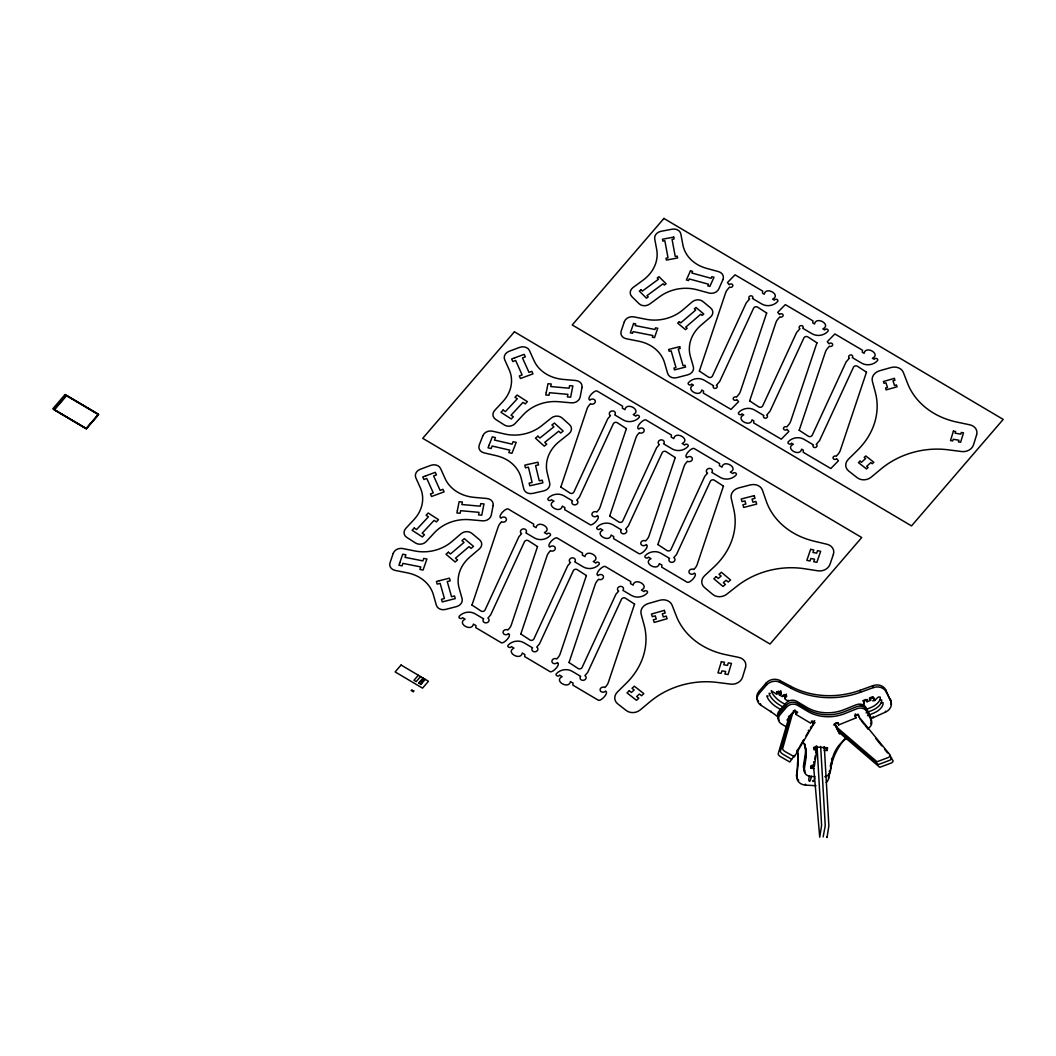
<?xml version="1.0" encoding="UTF-8"?>
<svg xmlns="http://www.w3.org/2000/svg" width="1056" height="1056" viewBox="0 0 1056 1056"><rect width="100%" height="100%" fill="white"/><g stroke="black" fill="none" stroke-linecap="round" stroke-linejoin="round"><path stroke-width="1.5" d="M812.618 765.191L812.539 768.108M815.971 785.704L805.583 785.123A10.138 8.488 -10.5 0 1 796.831 776.424L797.597 762.934A76.006 63.677 -10.5 0 0 797.663 752.941M796.831 776.424L797.966 764.914A76.006 63.677 -10.5 0 0 797.359 749.892M813.503 765.244L819.733 837.157L821.608 825.449L817.212 749.074A12.672 1.927 -86.8 0 0 816.922 746.209M809.464 775.711L808.738 779.618A11.405 1.742 -86.8 0 0 811.325 776.134M813.991 768.464L810.982 768.293L811.417 765.521L814.414 765.692L816.869 749.918L816.143 745.972L815.654 749.126M824.116 750.341L827.125 750.512L827.548 747.74L814.295 746.975L813.872 749.747L816.869 749.918M814.783 758.987L815.272 755.832M815.773 752.677L816.512 747.938L813.503 747.767M830.531 766.445L831.164 762.366M831.587 759.647L831.798 758.274M828.472 775.5L828.907 773.362M830.518 765.494L830.663 764.768L830.597 768.887M826.228 782.575A10.138 8.488 -10.5 0 0 828.683 778.193L830.306 770.326M411.959 690.096L411.035 690.584M810.546 727.808L815.06 722.594L812.46 721.05L810.612 723.175L795.828 714.344L797.676 712.219L795.076 710.675L788.779 717.948L778.206 753.746A2.534 0.964 40.7 0 0 780.45 756.611L789.809 761.996L794.521 755.396M420.908 684.394L424.142 678.691L418.691 683.074L420.908 684.394L425.251 679.351M796.805 751.489L799.102 747.582M799.867 746.275L803.682 739.754M805.979 735.847L808.276 731.927M418.321 675.246L413.978 680.288L416.209 681.608L420.552 676.566M418.691 683.074L423.034 678.031M758.551 701.54A10.138 8.488 -10.5 0 1 758.842 691.508L766.115 683.06A10.138 8.488 -10.5 0 1 779.882 680.5L791.036 686.453A76.006 63.677 -10.5 0 0 860.138 690.281L872.89 685.661A10.138 8.488 -10.5 0 1 885.667 689.7L890.63 700.775A10.138 8.488 -10.5 0 1 885.614 712.048L873.338 717.605A76.006 63.677 -10.5 0 0 870.712 718.846M777.572 716.707A76.006 63.677 -10.5 0 0 771.157 711.929L760.742 705.118A10.138 8.488 -10.5 0 1 759.211 693.475L766.484 685.04A10.138 8.488 -10.5 0 1 780.252 682.466L791.393 688.42A76.006 63.677 -10.5 0 0 860.508 692.261L873.259 687.628A10.138 8.488 -10.5 0 1 886.024 691.68L890.63 700.775M776.701 693.304L778.536 691.178L781.15 692.71L779.315 694.848L782.39 696.683L784.225 694.544L786.839 696.089L785.004 698.214M784.634 696.247L786.469 694.109M788.806 717.684L790.64 715.546M786.931 720.073L788.779 717.948M812.856 722.753L814.691 720.614M867.596 699.508L864.072 701.158L864.244 704.088L862.158 704.946M869.431 698.768L873.457 697.858M864.046 702.979L862.884 700.682L865.907 699.455L867.068 701.752L870.659 700.3L870.289 698.32M872.665 700.801L874.856 700.643M880.229 699.772L881.654 699.93A11.405 6.046 -26.8 0 1 872.322 710.305L866.065 712.853M881.232 702.715L883.067 702.702A11.405 6.046 -26.8 0 1 873.734 713.077L867.478 715.625M865.907 709.566L870.923 707.52A11.405 6.046 -26.8 0 0 880.255 697.145C877.549 695.574 876.282 700.643 873.88 700.168L873.312 697.092L874.724 699.877M838.86 730.052L839.586 733.986L834.478 723.822L837.514 722.594L838.662 724.904L855.914 717.948L855.175 714.001M859.861 704.708L861.155 704.92M776.688 691.799L781.295 694.346M814.968 776.701L810.744 776.464A7.603 6.362 -10.5 0 1 804.223 769.639L805.913 758.723A38.003 31.838 -10.5 0 0 802.771 741.299M823.759 748.361L826.756 748.532L827.125 750.512M813.622 766.498L810.625 766.326L810.982 768.293M788.608 700.379L787.816 700.867L785.202 699.323L784.661 696.722L782.866 695.27M791.512 759.264L782.668 754.037A2.534 0.964 40.7 0 1 780.424 751.172L790.825 714.45M770.299 693.422L769.072 693.304A11.405 4.303 40.7 0 0 779.222 704.761L784.608 707.942M785.743 704.735L781.44 702.187A11.405 4.303 40.7 0 1 771.289 690.716L776.912 694.412L776.543 692.446M768.187 696.062L766.854 695.878A11.405 4.303 40.7 0 0 777.005 707.335L781.308 709.883M786.377 726.898L781.282 723.848A7.603 6.362 -10.5 0 1 779.882 714.965L786.76 706.966A7.603 6.362 -10.5 0 1 797.386 705.21L807.616 711.308A38.003 31.838 -10.5 0 0 845.104 713.486L856.984 708.695A7.603 6.362 -10.5 0 1 866.857 711.612L871.213 720.232A7.603 6.362 -10.5 0 1 867.636 728.6M861.26 720.786L864.178 724.35M865.154 725.551L868.085 729.115M875.886 738.646L881.734 745.8M884.664 749.377L887.581 752.941M889.535 755.33L891.488 757.72A2.534 1.346 -26.8 0 1 889.561 760.346L878.381 764.531L838.015 729.92A12.672 6.719 -26.8 0 1 836.774 727.782L836.629 727.003M890.947 758.116L892.901 760.492A2.534 1.346 -26.8 0 1 890.974 763.132L879.793 767.303L839.428 732.692A12.672 6.719 -26.8 0 1 838.174 730.554L836.55 726.607M873.682 699.072L872.52 696.762L869.497 698.003L870.659 700.3M858.937 716.72L857.789 714.424L854.753 715.638L855.914 717.948M839.23 732.019L835.27 724.152M823.165 836.893L825.238 825.647L820.829 749.272A12.672 1.927 -86.8 0 0 820.538 746.407M885.667 689.7L886.024 691.68M885.456 711.19L885.614 712.048M872.89 685.661L873.259 687.628M873.127 716.496L873.338 717.605M866.699 699.785L867.068 701.752M860.138 690.281L860.508 692.261M860.112 718.674L860.284 719.585M838.306 722.924L838.662 724.904M828.432 776.833L828.683 778.193M813.688 761.746L814.414 765.692M791.036 686.453L791.393 688.42M795.102 710.398L795.828 714.344M793.043 711.876L782.641 748.598A2.534 0.964 40.7 0 0 784.885 751.463L794.402 756.782L812.79 725.446A12.672 4.792 40.7 0 0 813.014 723.386L812.79 722.212A3.036 1.148 40.7 0 1 811.404 721.142M805.398 784.133L805.583 785.123M797.597 762.934L797.966 764.914M788.489 716.417L789.162 719.651M779.882 680.5L780.252 682.466M781.15 692.71L780.78 690.743L778.945 692.881L779.315 694.848M766.115 683.06L766.484 685.04M770.999 711.071L771.157 711.929M758.842 691.508L759.211 693.475M760.492 703.758L760.742 705.118M826.742 836.722L827.02 837.553L828.868 825.858L824.459 749.47A12.672 1.927 -86.8 0 0 824.168 746.605M847.268 737.854A38.003 31.838 -10.5 0 0 832.154 760.254L830.465 771.131A7.603 6.362 -10.5 0 1 824.828 776.794M829.792 770.312A7.603 6.362 -10.5 0 1 829.211 771.474M805.358 772.319A7.603 6.362 -10.5 0 1 803.854 767.659L805.556 756.756A38.003 31.838 -10.5 0 0 804.632 744.44M779.038 720.192A7.603 6.362 -10.5 0 1 779.513 712.998L786.403 704.999A7.603 6.362 -10.5 0 1 797.016 703.23L807.246 709.328A38.003 31.838 -10.5 0 0 844.734 711.52L856.614 706.715A7.603 6.362 -10.5 0 1 866.488 709.632L870.857 718.265A7.603 6.362 -10.5 0 1 870.553 723.743M804.989 770.352A7.603 6.362 -10.5 0 1 803.497 765.692L805.187 754.776A38.003 31.838 -10.5 0 0 804.659 743.82M778.668 718.225A7.603 6.362 -10.5 0 1 779.143 711.018L786.034 703.019A7.603 6.362 -10.5 0 1 796.66 701.263L806.876 707.362A38.003 31.838 -10.5 0 0 844.364 709.54L856.258 704.748A7.603 6.362 -10.5 0 1 866.118 707.665L870.487 716.285A7.603 6.362 -10.5 0 1 870.738 720.601M810.85 727.109A12.672 4.792 40.7 0 1 810.572 728.02M792.462 713.341A3.036 1.148 40.7 0 1 791.525 713.368M794.838 710.054A3.036 1.148 40.7 0 1 793.426 710.675M808.526 730.171A12.672 4.792 40.7 0 1 808.342 730.594M790.403 715.216A3.036 1.148 40.7 0 1 789.307 715.942M836.656 722.924A3.036 1.61 -26.8 0 1 835.151 723.822L835.362 724.997A12.672 6.719 -26.8 0 0 836.616 727.135L876.982 761.746L888.162 757.574A2.534 1.346 -26.8 0 0 890.076 754.934L858.871 716.813L858.422 714.358A3.036 1.61 -26.8 0 1 855.65 714.397M833.765 725.01A3.036 1.61 -26.8 0 1 835.666 723.466M838.358 729.208A3.036 1.61 -26.8 0 1 837.962 729.379M814.664 777.982A11.405 1.742 -86.8 0 1 812.592 780.767M831.032 766.748A76.006 63.677 -10.5 0 1 845.42 738.17M798.666 780.397A10.138 8.488 -10.5 0 1 796.462 774.444M890.274 698.808A10.138 8.488 -10.5 0 1 890.683 704.326M471.979 605.062L481.18 611.107A2.534 2.125 -10.5 0 0 485.047 609.985L518.866 536.791L521.624 533.597A3.036 2.548 -10.5 0 1 521.057 530.046A3.036 2.548 -10.5 0 1 525.294 529.333A3.036 2.548 -10.5 0 1 525.862 532.884L534.481 537.992A11.405 9.557 -10.5 0 0 550.374 535.326C551.483 533.531 547.668 532.145 546.982 534.125L544.368 532.58C553.304 528.422 537.662 519.38 536.078 527.67L533.478 526.126L533.689 524.106L508.068 508.926C505.454 507.989 497.138 516.582 501.019 518.179A3.036 2.548 -10.5 0 1 505.256 517.466A3.036 2.548 -10.5 0 1 505.824 521.017A3.036 2.548 -10.5 0 1 501.587 521.73L500.267 523.261A12.672 10.613 -10.5 0 0 498.181 526.891L471.979 605.062M520.846 634.009L530.033 640.042A2.534 2.125 -10.5 0 0 533.9 638.933L567.732 565.739L570.491 562.544A3.036 2.548 -10.5 0 1 569.923 558.98A3.036 2.548 -10.5 0 1 574.16 558.268A3.036 2.548 -10.5 0 1 574.728 561.832L583.334 566.94A11.405 9.557 -10.5 0 0 599.24 564.274C600.349 562.478 596.534 561.079 595.835 563.059L593.234 561.528C602.171 557.357 586.529 548.315 584.945 556.604L582.331 555.06L582.556 553.054L556.934 537.874C554.308 536.923 546.005 545.516 549.886 547.114A3.036 2.548 -10.5 0 1 554.123 546.401A3.036 2.548 -10.5 0 1 554.69 549.965A3.036 2.548 -10.5 0 1 550.453 550.678L549.133 552.209A12.672 10.613 -10.5 0 0 547.034 555.826L520.872 633.851M537.517 546.612L511.315 624.875A12.672 10.613 -10.5 0 1 509.23 628.492L507.91 630.023A3.036 2.548 -10.5 0 0 503.672 630.736A3.036 2.548 -10.5 0 0 504.24 634.286A3.036 2.548 -10.5 0 0 508.477 633.587C512.358 635.184 504.042 643.777 501.428 642.827L475.794 627.647L476.018 625.64L473.418 624.096C471.821 632.372 456.192 623.344 465.128 619.172L462.515 617.641C461.828 619.621 458.014 618.222 459.109 616.427A11.405 9.557 -10.5 0 1 475.015 613.76L483.635 618.869A3.036 2.548 -10.5 0 0 484.202 622.42A3.036 2.548 -10.5 0 0 488.44 621.72A3.036 2.548 -10.5 0 0 487.872 618.156L490.631 614.962L524.449 541.768A2.534 2.125 -10.5 0 1 528.317 540.659L537.517 546.612M560.855 487.08L570.042 493.112A2.534 2.125 -10.5 0 0 573.91 492.004L607.741 418.81L610.487 415.615A3.036 2.548 -10.5 0 1 609.919 412.051A3.036 2.548 -10.5 0 1 614.17 411.338A3.036 2.548 -10.5 0 1 614.737 414.902L623.344 420.011A11.405 9.557 -10.5 0 0 639.25 417.344C640.345 415.549 636.544 414.15 635.844 416.13L633.244 414.586C642.18 410.428 626.538 401.386 624.941 409.675L622.34 408.131L622.565 406.124L596.944 390.944C594.317 389.994 586.001 398.587 589.895 400.184A3.036 2.548 -10.5 0 1 594.132 399.472A3.036 2.548 -10.5 0 1 594.7 403.036A3.036 2.548 -10.5 0 1 590.462 403.748L589.142 405.28A12.672 10.613 -10.5 0 0 587.044 408.896L560.855 487.001M569.026 662.548L578.226 668.58A2.534 2.125 -10.5 0 0 582.094 667.471L615.912 594.277L618.671 591.083A3.036 2.548 -10.5 0 1 618.103 587.519A3.036 2.548 -10.5 0 1 622.34 586.819A3.036 2.548 -10.5 0 1 622.908 590.37L631.528 595.478A11.405 9.557 -10.5 0 0 647.42 592.812C648.529 591.017 644.714 589.618 644.028 591.611L641.414 590.066C650.351 585.895 634.722 576.866 633.125 585.143L630.524 583.612L630.749 581.592L605.114 566.412C602.501 565.475 594.185 574.055 598.066 575.652A3.036 2.548 -10.5 0 1 602.303 574.952A3.036 2.548 -10.5 0 1 602.87 578.503A3.036 2.548 -10.5 0 1 598.633 579.216L597.313 580.747A12.672 10.613 -10.5 0 0 595.228 584.377L569.039 662.468M586.384 575.546L560.182 653.809A12.672 10.613 -10.5 0 1 558.096 657.439L556.776 658.97A3.036 2.548 -10.5 0 0 552.526 659.683A3.036 2.548 -10.5 0 0 553.093 663.234A3.036 2.548 -10.5 0 0 557.344 662.521C561.224 664.118 552.908 672.712 550.282 671.774L524.66 656.594L524.885 654.575L522.284 653.03C520.687 661.32 505.058 652.278 513.982 648.12L511.381 646.576C510.682 648.556 506.88 647.17 507.976 645.374A11.405 9.557 -10.5 0 1 523.882 642.708L532.501 647.816A3.036 2.548 -10.5 0 0 533.069 651.367A3.036 2.548 -10.5 0 0 537.306 650.654A3.036 2.548 -10.5 0 0 536.738 647.104L539.484 643.896L573.316 570.715A2.534 2.125 -10.5 0 1 577.183 569.593L586.384 575.546M609.708 516.028L618.908 522.06A2.534 2.125 -10.5 0 0 622.776 520.951L656.594 447.757L659.353 444.55A3.036 2.548 -10.5 0 1 658.786 440.999A3.036 2.548 -10.5 0 1 663.023 440.286A3.036 2.548 -10.5 0 1 663.59 443.85L672.21 448.945A11.405 9.557 -10.5 0 0 688.116 446.292C689.212 444.497 685.41 443.098 684.71 445.078L682.11 443.533C691.033 439.375 675.404 430.333 673.807 438.623L671.207 437.078L671.431 435.059L645.81 419.879C643.183 418.942 634.867 427.535 638.748 429.132A3.036 2.548 -10.5 0 1 642.998 428.419A3.036 2.548 -10.5 0 1 643.566 431.983A3.036 2.548 -10.5 0 1 639.316 432.683L637.996 434.214A12.672 10.613 -10.5 0 0 635.91 437.844L609.721 515.948M626.393 428.617L600.191 506.88A12.672 10.613 -10.5 0 1 598.092 510.51L596.772 512.041A3.036 2.548 -10.5 0 0 592.535 512.754A3.036 2.548 -10.5 0 0 593.102 516.305A3.036 2.548 -10.5 0 0 597.34 515.592C601.234 517.189 592.918 525.782 590.291 524.845L564.67 509.665L564.894 507.646L562.294 506.101C560.696 514.391 545.054 505.349 553.991 501.191L551.39 499.646C550.691 501.626 546.889 500.24 547.985 498.432A11.405 9.557 -10.5 0 1 563.891 495.779L572.497 500.887A3.036 2.548 -10.5 0 0 573.065 504.438A3.036 2.548 -10.5 0 0 577.315 503.725A3.036 2.548 -10.5 0 0 576.748 500.174L579.493 496.967L613.325 423.773A2.534 2.125 -10.5 0 1 617.192 422.664L626.393 428.617M634.564 604.098L608.362 682.348A12.672 10.613 -10.5 0 1 606.276 685.978L604.956 687.509A3.036 2.548 -10.5 0 0 600.719 688.222A3.036 2.548 -10.5 0 0 601.286 691.772A3.036 2.548 -10.5 0 0 605.524 691.073C609.404 692.67 601.088 701.25 598.475 700.313L572.854 685.133L573.065 683.113L570.464 681.569C568.88 689.858 553.238 680.83 562.175 676.658L559.561 675.114C558.875 677.107 555.06 675.708 556.169 673.913A11.405 9.557 -10.5 0 1 572.062 671.246L580.681 676.355A3.036 2.548 -10.5 0 0 581.249 679.906A3.036 2.548 -10.5 0 0 585.486 679.206A3.036 2.548 -10.5 0 0 584.918 675.642L587.677 672.448L621.496 599.254A2.534 2.125 -10.5 0 1 625.363 598.145L634.564 604.098M657.901 544.566L667.088 550.598A2.534 2.125 -10.5 0 0 670.956 549.49L704.788 476.296L707.546 473.101A3.036 2.548 -10.5 0 1 706.966 469.537A3.036 2.548 -10.5 0 1 711.216 468.824A3.036 2.548 -10.5 0 1 711.784 472.388L720.39 477.484A11.405 9.557 -10.5 0 0 736.296 474.83C737.405 473.035 733.59 471.636 732.89 473.616L730.29 472.072C739.226 467.914 723.584 458.872 722 467.161L719.387 465.617L719.611 463.61L693.99 448.43C691.363 447.48 683.06 456.073 686.941 457.67A3.036 2.548 -10.5 0 1 691.178 456.958A3.036 2.548 -10.5 0 1 691.746 460.522A3.036 2.548 -10.5 0 1 687.509 461.234L686.189 462.766A12.672 10.613 -10.5 0 0 684.09 466.382L657.901 544.487M675.246 457.565L649.057 535.828A12.672 10.613 -10.5 0 1 646.958 539.444L645.638 540.976A3.036 2.548 -10.5 0 0 641.401 541.688A3.036 2.548 -10.5 0 0 641.969 545.252A3.036 2.548 -10.5 0 0 646.206 544.54C650.087 546.137 641.784 554.73 639.157 553.78L613.536 538.6L613.76 536.593L611.147 535.049C609.563 543.338 593.921 534.296 602.857 530.138L600.257 528.594C599.557 530.574 595.742 529.175 596.851 527.38A11.405 9.557 -10.5 0 1 612.757 524.726L621.364 529.822A3.036 2.548 -10.5 0 0 621.931 533.386A3.036 2.548 -10.5 0 0 626.168 532.673A3.036 2.548 -10.5 0 0 625.601 529.109L628.36 525.914L662.178 452.72A2.534 2.125 -10.5 0 1 666.059 451.612L675.246 457.565M699.376 371.118L708.563 377.164A2.534 2.125 -10.5 0 0 712.43 376.042L746.262 302.861L749.628 298.94A2.033 1.703 -10.5 0 1 749.245 296.578A2.033 1.703 -10.5 0 1 752.07 296.102A2.033 1.703 -10.5 0 1 752.453 298.465L761.864 304.049A11.405 9.557 -10.5 0 0 777.77 301.382C778.879 299.587 775.064 298.201 774.365 300.181L772.57 299.112C781.493 294.954 765.864 285.912 764.267 294.202L762.472 293.132L762.696 291.113L735.042 274.824L727.452 282.559L729.208 284.711A2.033 1.703 -10.5 0 1 732.046 284.236A2.033 1.703 -10.5 0 1 732.415 286.598A2.033 1.703 -10.5 0 1 729.59 287.074L727.663 289.318A12.672 10.613 -10.5 0 0 725.564 292.948L699.376 371.039M723.439 486.103L697.237 564.366A12.672 10.613 -10.5 0 1 695.138 567.996L693.832 569.527A3.036 2.548 -10.5 0 0 689.581 570.227A3.036 2.548 -10.5 0 0 690.149 573.791A3.036 2.548 -10.5 0 0 694.399 573.078C698.28 574.675 689.964 583.268 687.337 582.331L661.716 567.151L661.94 565.132L659.34 563.587C657.743 571.877 642.114 562.835 651.037 558.677L648.437 557.132C647.737 559.112 643.936 557.713 645.031 555.918A11.405 9.557 -10.5 0 1 660.937 553.265L669.557 558.36A3.036 2.548 -10.5 0 0 670.124 561.924A3.036 2.548 -10.5 0 0 674.362 561.211A3.036 2.548 -10.5 0 0 673.794 557.66L676.54 554.453L710.371 481.259A2.534 2.125 -10.5 0 1 714.239 480.15L723.439 486.103M749.654 400.91L758.855 406.943A2.534 2.125 -10.5 0 0 762.722 405.834L796.541 332.64L799.907 328.733A2.033 1.703 -10.5 0 1 799.537 326.357A2.033 1.703 -10.5 0 1 802.362 325.882A2.033 1.703 -10.5 0 1 802.745 328.258L812.156 333.828A11.405 9.557 -10.5 0 0 828.062 331.175C829.158 329.38 825.343 327.98 824.657 329.96L822.848 328.891C831.785 324.733 816.143 315.691 814.559 323.981L812.75 322.912L812.975 320.892L785.321 304.616L777.731 312.352L779.5 314.49A2.033 1.703 -10.5 0 1 782.324 314.015A2.033 1.703 -10.5 0 1 782.707 316.391A2.033 1.703 -10.5 0 1 779.882 316.866L777.942 319.11A12.672 10.613 -10.5 0 0 775.856 322.727L749.654 400.91M766.669 313.025L740.467 391.274A12.672 10.613 -10.5 0 1 738.368 394.904L736.441 397.148A2.033 1.703 -10.5 0 0 733.616 397.624A2.033 1.703 -10.5 0 0 733.999 399.986A2.033 1.703 -10.5 0 0 736.824 399.524L738.58 401.663L730.99 409.398L703.349 393.109L703.573 391.09L701.765 390.02C700.168 398.31 684.539 389.281 693.475 385.11L691.667 384.041C690.967 386.021 687.166 384.635 688.261 382.84A11.405 9.557 -10.5 0 1 704.167 380.173L713.579 385.757A2.033 1.703 -10.5 0 0 713.962 388.12A2.033 1.703 -10.5 0 0 716.786 387.658A2.033 1.703 -10.5 0 0 716.404 385.282L719.77 381.374L753.601 308.18A2.534 2.125 -10.5 0 1 757.469 307.072L766.669 313.025M799.194 430.254L808.394 436.286A2.534 2.125 -10.5 0 0 812.262 435.178L846.08 361.984L849.46 358.076A2.033 1.703 -10.5 0 1 849.077 355.7A2.033 1.703 -10.5 0 1 851.902 355.225A2.033 1.703 -10.5 0 1 852.284 357.601L861.696 363.172A11.405 9.557 -10.5 0 0 877.602 360.518C878.698 358.723 874.896 357.324 874.196 359.304L872.388 358.235C881.324 354.077 865.682 345.035 864.098 353.324L862.29 352.255L862.514 350.249L834.874 333.96L827.284 341.695L829.039 343.834A2.033 1.703 -10.5 0 1 831.864 343.358A2.033 1.703 -10.5 0 1 832.247 345.734A2.033 1.703 -10.5 0 1 829.422 346.21L827.482 348.454A12.672 10.613 -10.5 0 0 825.396 352.07L799.194 430.254M816.948 342.804L790.746 421.067A12.672 10.613 -10.5 0 1 788.66 424.684L786.733 426.928A2.033 1.703 -10.5 0 0 783.895 427.403A2.033 1.703 -10.5 0 0 784.278 429.779A2.033 1.703 -10.5 0 0 787.103 429.304L788.872 431.442L781.282 439.177L753.628 422.902L753.852 420.882L752.044 419.813C750.46 428.102 734.818 419.06 743.754 414.902L741.946 413.833C741.259 415.813 737.444 414.414 738.553 412.619A11.405 9.557 -10.5 0 1 754.446 409.966L763.871 415.536A2.033 1.703 -10.5 0 0 764.24 417.912A2.033 1.703 -10.5 0 0 767.078 417.437A2.033 1.703 -10.5 0 0 766.696 415.061L770.062 411.154L803.88 337.96A2.534 2.125 -10.5 0 1 807.761 336.851L816.948 342.804M866.488 372.148L840.299 450.41A12.672 10.613 -10.5 0 1 838.2 454.04L836.273 456.271A2.033 1.703 -10.5 0 0 833.448 456.746A2.033 1.703 -10.5 0 0 833.818 459.122A2.033 1.703 -10.5 0 0 836.656 458.647L838.411 460.786L830.821 468.521L803.167 452.245L803.392 450.226L801.596 449.156C799.999 457.446 784.37 448.404 793.294 444.246L791.498 443.177C790.799 445.157 786.984 443.758 788.093 441.962A11.405 9.557 -10.5 0 1 803.999 439.309L813.41 444.88A2.033 1.703 -10.5 0 0 813.793 447.256A2.033 1.703 -10.5 0 0 816.618 446.78A2.033 1.703 -10.5 0 0 816.235 444.404L819.601 440.497L853.433 367.303A2.534 2.125 -10.5 0 1 857.3 366.194L866.488 372.148M493.126 505.534L491.278 515.104A7.603 6.362 -10.5 0 1 482.552 520.832L469.841 519.697A38.003 31.838 -10.5 0 0 434.386 532.765L426.188 541.596A7.603 6.362 -10.5 0 1 415.562 543.035L406.798 537.412A7.603 6.362 -10.5 0 1 405.768 528.436L413.992 519.592A38.003 31.838 -10.5 0 0 420.301 487.7L415.813 477.748A7.603 6.362 -10.5 0 1 420.248 469.286L430.861 465.34A7.603 6.362 -10.5 0 1 440.616 468.574L445.104 478.553A38.003 31.838 -10.5 0 0 474.25 497.376L486.935 498.511A7.603 6.362 -10.5 0 1 493.126 505.534M582.001 387.539L580.14 397.109A7.603 6.362 -10.5 0 1 571.415 402.838L558.703 401.716A38.003 31.838 -10.5 0 0 523.261 414.784L515.064 423.601A7.603 6.362 -10.5 0 1 504.438 425.04L495.673 419.417A7.603 6.362 -10.5 0 1 494.644 410.454L502.867 401.597A38.003 31.838 -10.5 0 0 509.164 369.719L504.689 359.753A7.603 6.362 -10.5 0 1 509.111 351.292L519.737 347.345A7.603 6.362 -10.5 0 1 529.478 350.579L533.98 360.571A38.003 31.838 -10.5 0 0 563.112 379.394L575.797 380.516A7.603 6.362 -10.5 0 1 582.001 387.539M457.406 510.418L456.905 512.965L460.139 513.256L460.64 510.695L479.028 512.345L478.526 514.892L481.76 515.183L483.991 503.91L480.757 503.633L480.256 506.18L461.855 504.53L462.356 501.983L459.122 501.692L457.406 510.418M546.282 392.423L545.78 394.984L549.014 395.261L549.516 392.713L567.904 394.363L567.402 396.911L570.636 397.188L572.854 385.928L569.62 385.638L569.118 388.199L550.73 386.549L551.232 384.001L547.998 383.711L546.282 392.423M721.354 661.729L717.961 672.857L721.129 673.385L721.908 670.864L725.657 671.497L724.891 674.018L728.059 674.546L731.452 663.432L728.284 662.891L727.518 665.412L723.756 664.778L724.522 662.27L721.354 661.729M745.549 667.339L742.513 677.305A10.138 8.488 -10.5 0 1 730.633 684.13L717.367 682.44A76.006 63.677 -10.5 0 0 650.153 701.633L640.174 709.962A10.138 8.488 -10.5 0 1 626.248 710.516L617.72 703.85A10.138 8.488 -10.5 0 1 617.338 692.089L626.446 683.074A76.006 63.677 -10.5 0 0 644.12 625.086L641.124 614.038A10.138 8.488 -10.5 0 1 648.292 603.544L659.842 600.244A10.138 8.488 -10.5 0 1 672.104 605.194L676.276 615.899A76.006 63.677 -10.5 0 0 725.815 654.694L738.778 657.4A10.138 8.488 -10.5 0 1 745.549 667.339M953.41 431.125L950.506 440.563L952.71 440.933L953.225 439.256L958.927 440.233L958.412 441.91L960.604 442.279L963.508 432.841L961.316 432.472L960.802 434.148L955.099 433.184L955.614 431.495L953.41 431.125M976.615 434.795L973.553 444.761A10.138 8.488 -10.5 0 1 961.66 451.559L948.394 449.83A76.006 63.677 -10.5 0 0 881.14 468.89L871.147 477.206A10.138 8.488 -10.5 0 1 857.208 477.721L848.707 471.042A10.138 8.488 -10.5 0 1 848.364 459.268L857.485 450.278A76.006 63.677 -10.5 0 0 875.332 392.317L872.362 381.269A10.138 8.488 -10.5 0 1 879.569 370.775L891.132 367.501A10.138 8.488 -10.5 0 1 903.368 372.478L907.513 383.196A76.006 63.677 -10.5 0 0 956.934 422.096L969.883 424.829A10.138 8.488 -10.5 0 1 976.615 434.795M624.36 321.71L621.166 331.096A7.603 6.362 -10.5 0 0 626.274 338.752L638.603 341.18A38.003 31.838 -10.5 0 1 664.633 362.987L667.643 373.441A7.603 6.362 -10.5 0 0 676.777 377.665L687.799 374.814A7.603 6.362 -10.5 0 0 693.37 366.802L690.373 356.374A38.003 31.838 -10.5 0 1 701.118 325.116L710.477 317.104A7.603 6.362 -10.5 0 0 710.741 308.035L702.913 301.514A7.603 6.362 -10.5 0 0 692.234 301.858L682.902 309.857A38.003 31.838 -10.5 0 1 646.127 319.295L633.772 316.866A7.603 6.362 -10.5 0 0 624.36 321.71M393.241 553.357L390.02 562.729A7.603 6.362 -10.5 0 0 395.102 570.398L407.418 572.854A38.003 31.838 -10.5 0 1 433.369 594.726L436.352 605.194A7.603 6.362 -10.5 0 0 445.474 609.444L456.509 606.606A7.603 6.362 -10.5 0 0 462.092 598.607L459.136 588.179A38.003 31.838 -10.5 0 1 469.973 556.934L479.358 548.948A7.603 6.362 -10.5 0 0 479.648 539.867L471.834 533.333A7.603 6.362 -10.5 0 0 461.168 533.65L451.81 541.622A38.003 31.838 -10.5 0 1 415.008 550.994L402.653 548.526A7.603 6.362 -10.5 0 0 393.241 553.357M633.574 323.506L630.34 332.878L632.518 333.3L633.098 331.637L652.912 335.544L652.344 337.207L654.509 337.643L657.743 328.258L655.565 327.835L654.984 329.498L635.171 325.591L635.738 323.928L633.574 323.506M810.652 549.331L806.85 560.366L809.992 560.987L810.863 558.492L814.585 559.218L813.727 561.726L816.869 562.346L820.657 551.298L817.516 550.678L816.658 553.172L812.935 552.446L813.793 549.952L810.652 549.331M833.382 554.413L829.99 564.313A10.138 8.488 -10.5 0 1 817.885 570.821L804.712 568.762A76.006 63.677 -10.5 0 0 736.956 586.186L726.686 594.264A10.138 8.488 -10.5 0 1 712.774 594.449L704.524 587.545A10.138 8.488 -10.5 0 1 704.576 575.744L714.001 566.966A76.006 63.677 -10.5 0 0 733.788 509.362L731.214 498.221A10.138 8.488 -10.5 0 1 738.764 487.898L750.407 484.902A10.138 8.488 -10.5 0 1 762.445 490.195L766.207 501.032A76.006 63.677 -10.5 0 0 814.176 541.2L827.006 544.262A10.138 8.488 -10.5 0 1 833.382 554.413M399.788 562.742L398.917 565.25L402.059 565.871L402.917 563.376L420.79 566.94L419.932 569.435L423.073 570.068L426.901 559.02L423.76 558.4L422.888 560.894L405.016 557.33L405.887 554.836L402.745 554.215L399.788 562.742M413.701 690.809L413.305 691.904L413.398 690.941L412.315 691.324L413.701 690.809M482.856 435.732L479.266 445.025A7.603 6.362 -10.5 0 0 484.031 452.866L496.214 455.677A38.003 31.838 -10.5 0 1 521.215 478.342L523.763 488.902A7.603 6.362 -10.5 0 0 532.686 493.416L543.8 490.895A7.603 6.362 -10.5 0 0 549.701 483.041L547.166 472.52A38.003 31.838 -10.5 0 1 559.244 441.54L568.92 433.805A7.603 6.362 -10.5 0 0 569.58 424.723L562.056 417.952A7.603 6.362 -10.5 0 0 551.39 417.965L541.741 425.687A38.003 31.838 -10.5 0 1 504.676 434.003L492.452 431.178A7.603 6.362 -10.5 0 0 482.856 435.732M489.007 445.328L488.044 447.81L491.146 448.523L492.109 446.041L509.797 450.133L508.834 452.615L511.936 453.328L516.199 442.385L513.084 441.672L512.12 444.154L494.446 440.062L495.409 437.58L492.307 436.867L489.007 445.328M722.911 279.668L718.859 288.842A7.603 6.362 -10.5 0 1 709.064 293.053L697.039 289.766A38.003 31.838 -10.5 0 0 659.67 296.71L649.651 304.075A7.603 6.362 -10.5 0 1 639.038 303.692L631.884 296.63A7.603 6.362 -10.5 0 1 633.019 287.549L643.064 280.17A38.003 31.838 -10.5 0 0 656.7 249.586L654.72 238.946A7.603 6.362 -10.5 0 1 661.003 231.304L672.21 229.192A7.603 6.362 -10.5 0 1 680.869 234.049L682.849 244.728A38.003 31.838 -10.5 0 0 706.583 268.356L718.582 271.643A7.603 6.362 -10.5 0 1 722.911 279.668M690.466 270.824L686.374 279.998L688.499 280.566L689.225 278.942L708.51 284.209L707.771 285.846L709.896 286.414L713.988 277.24L711.863 276.672L711.137 278.296L691.865 273.029L692.591 271.392L690.466 270.824M65.036 394.561L52.8 408.791L86.262 428.604L98.498 414.388L66.449 395.314L54.212 409.517L86.236 428.472L98.459 414.269L65.036 394.561M66.528 395.723L54.292 409.926L86.315 428.881L98.538 414.678L66.528 395.723M514.417 331.808L422.73 438.319L770.035 644.041L861.722 537.53L514.417 331.808M663.92 218.447L572.233 324.958L911.513 525.914L1003.2 419.404L663.92 218.447M401.069 665.029L395.129 671.906L422.532 688.142L428.472 681.252L401.069 665.029M411.998 690.36L412.685 690.769L411.998 690.36M503.078 410.071L500.993 412.328L511.289 418.968L513.374 416.724L511.038 415.219L522.944 402.415L525.268 403.92L527.353 401.663L517.057 395.023L514.972 397.267L517.308 398.772L505.415 411.576L503.078 410.071M414.203 528.053L412.117 530.31L422.413 536.95L424.499 534.706L422.176 533.201L434.069 520.397L436.405 521.902L438.491 519.658L428.182 513.005L426.096 515.262L428.432 516.767L416.539 529.558L414.203 528.053M629.297 690.782L627 692.881L636.491 700.313L638.801 698.214L636.649 696.538L639.382 694.056L641.533 695.732L643.843 693.634L634.339 686.202L632.029 688.301L634.181 689.977L631.448 692.459L629.297 690.782M860.046 461.168L858.436 462.62L866.488 468.943L868.085 467.504L866.659 466.369L870.817 462.607L872.243 463.729L873.84 462.29L865.801 455.954L864.204 457.406L865.63 458.528L861.472 462.29L860.046 461.168M679.351 321.724L677.701 323.136L685.502 329.67L687.152 328.271L685.766 327.096L700.762 314.252L702.148 315.414L703.798 314.015L695.996 307.468L694.346 308.88L695.732 310.042L680.737 322.885L679.351 321.724M716.206 576.721L713.83 578.767L723.03 586.463L725.406 584.43L723.32 582.688L726.132 580.272L728.218 582.014L730.594 579.982L721.393 572.273L719.017 574.319L721.103 576.061L718.291 578.477L716.206 576.721M448.391 552.222L446.002 554.268L455.176 561.99L457.565 559.957L455.479 558.202L469.049 546.638L471.134 548.394L473.51 546.361L464.336 538.639L461.96 540.672L464.033 542.414L450.463 553.978L448.391 552.222M537.9 436.194L535.445 438.174L544.276 446.173L546.731 444.206L544.738 442.398L558.743 431.204L560.736 433.013L563.191 431.046L554.36 423.047L551.905 425.014L553.898 426.822L539.906 438.016L537.9 436.194M641.111 289.819L639.342 291.113L646.47 298.201L648.239 296.908L646.972 295.64L663.062 283.8L664.33 285.067L666.098 283.76L658.984 276.672L657.215 277.979L658.482 279.233L642.378 291.073L641.111 289.819M514.483 357.931L511.658 358.974L512.794 361.508L515.632 360.466L522.126 374.906L519.301 375.962L520.436 378.497L532.963 373.877L531.815 371.329L528.99 372.385L522.482 357.931L525.32 356.888L524.172 354.354L514.483 357.931M425.621 475.913L422.783 476.956L423.931 479.503L426.769 478.447L433.264 492.901L430.426 493.944L431.574 496.478L444.088 491.858L442.952 489.324L440.114 490.367L433.62 475.926L436.445 474.883L435.31 472.336L425.621 475.913M664.356 610.368L651.46 614.051L652.331 616.678L655.248 615.846L656.278 618.961L653.36 619.793L654.218 622.42L667.102 618.737L666.244 616.11L663.326 616.942L662.297 613.826L665.214 612.995L664.356 610.368M894.353 378.404L883.397 381.506L883.991 383.328L885.944 382.774L887.489 387.512L885.535 388.067L886.129 389.888L897.085 386.786L896.491 384.965L894.538 385.519L892.993 380.78L894.947 380.226L894.353 378.404M679.668 346.645L668.646 349.47L669.174 351.318L671.128 350.816L675.959 367.554L673.992 368.069L674.52 369.904L685.555 367.066L685.027 365.231L683.06 365.732L678.242 348.982L680.196 348.48L679.668 346.645M754.222 495.647L741.233 499L741.998 501.653L744.942 500.887L745.853 504.042L742.909 504.794L743.675 507.448L756.664 504.108L755.898 501.455L752.954 502.207L752.044 499.066L754.987 498.313L754.222 495.647M439.388 580.721L436.445 581.473L437.197 584.126L440.141 583.387L444.444 598.514L441.5 599.267L442.253 601.92L455.255 598.607L454.502 595.954L451.559 596.693L447.256 581.566L450.199 580.813L449.447 578.16L439.388 580.721M527.776 464.482L524.806 465.155L525.466 467.834L528.422 467.161L532.105 482.447L529.135 483.107L529.782 485.786L542.89 482.843L542.23 480.163L539.273 480.836L535.59 465.551L538.56 464.891L537.913 462.211L527.776 464.482M673.715 237.125L662.495 239.21L662.851 241.085L664.844 240.715L668.026 257.822L666.032 258.192L666.376 260.08L677.596 257.994L677.239 256.12L675.246 256.489L672.065 239.369L674.058 238.999L673.715 237.125"/></g></svg>
